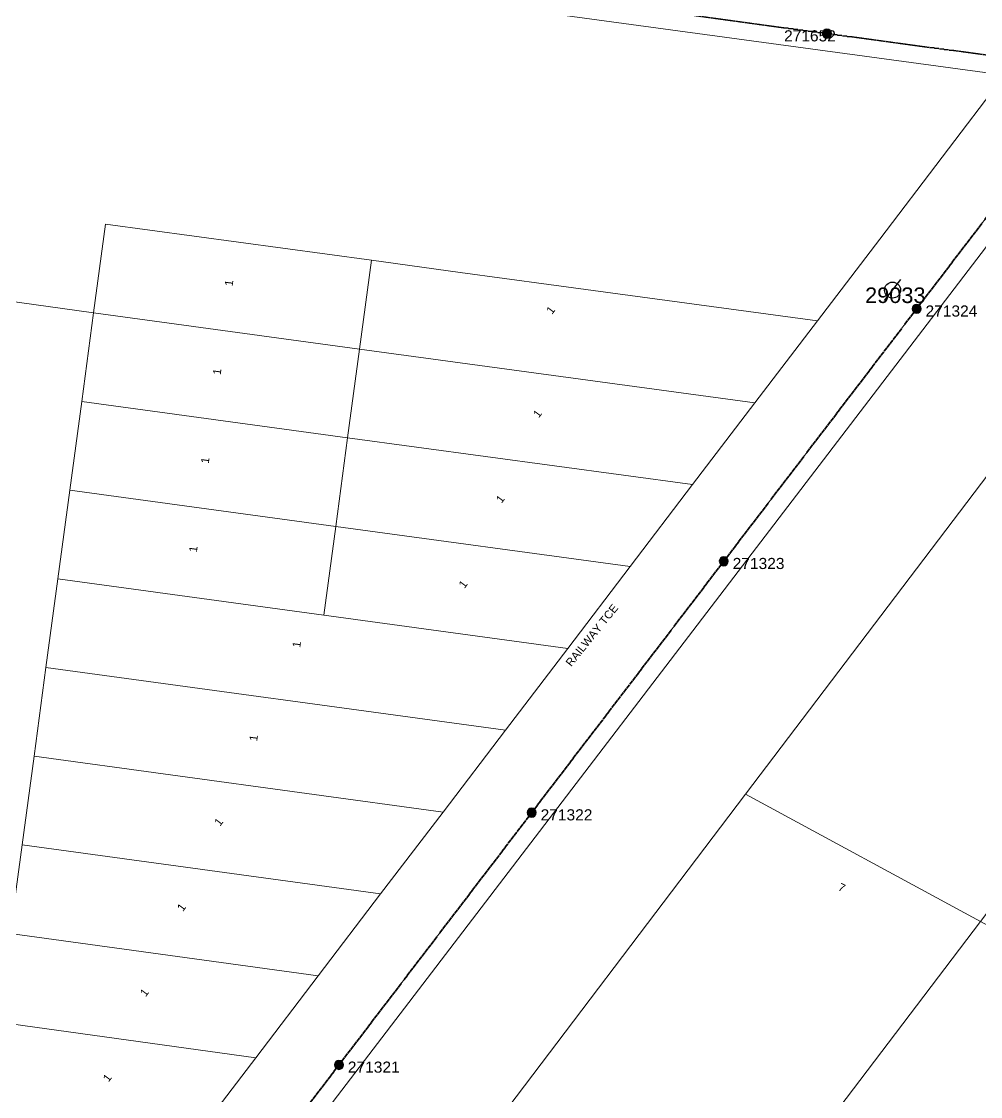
# Model space of a CAD drawing. Header units: metres. Extents: x 267072 to 270320, y 6186424 to 6191197.
# Drawn here: x 268080.9 to 268296.5, y 6187197.3 to 6187439 of the extents above; entities that cross this region are included whole.
import ezdxf
from ezdxf.enums import TextEntityAlignment as Align

# ---------------------------------------------------------------- set-up
doc = ezdxf.new("R2010")
doc.units = ezdxf.units.M
doc.linetypes.add('Cable Exist OH', pattern=[1, 1, 0])
doc.layers.get('0').update_dxf_attribs({"color": 6})
for name, color, linetype, lineweight in [('_User_HV_Exist', 1, 'Continuous', 35), ('Cadastre Land Parcels_SP_EXT', 118, 'Continuous', 15), ('Cadastre Roads_SP_EXT', 218, 'Continuous', 15), ('Mains_HV_EXT', 13, 'Continuous', 25)]:
    doc.layers.add(name, color=color, linetype=linetype, lineweight=lineweight)
doc.layers.add('Equip_SP_HV_EXT', color=7, linetype='Continuous')
doc.layers.add('SupportsOH_SP_TR_HV_LV_SL_EXT', color=7, linetype='Continuous')
doc.styles.add('HVSW_LABEL', font='arial.ttf', dxfattribs={"height": 3.5})
doc.styles.add('POLE_LABEL', font='arial.ttf', dxfattribs={"height": 2})
doc.styles.get("Standard").update_dxf_attribs({"font": 'arial.ttf'})

# ---------------------------------------------------------------- blocks, each defined once
blk = doc.blocks.new('POLE_EXT')
blk.add_hatch(color=256).paths.add_polyline_path([(-1, 0, 1), (1, 0, 1)])
blk.add_lwpolyline([(-1, 0, 1), (1, 0, 1)], format="xyb", close=True)
at = {"flags": 8}
blk.add_attdef('pNumber', text='', height=2, dxfattribs=at).set_placement((2.5, 2.5), align=Align.MIDDLE_CENTER)
at = {"style": 'POLE_LABEL', "flags": 9}
for tag, p in [('STRUCTURE_PLANT_NUMBER', (1.35, 0.03)), ('STREET_CODE', (1.35, -0.2))]:
    blk.add_attdef(tag, text='', height=0.2, dxfattribs=at).set_placement(p, align=Align.MIDDLE_LEFT)
at = {"flags": 9}
for tag, p in [('OWNED_BY', (1.35, -0.4)), ('SPECIAL_USE', (1.35, -0.8)), ('STATE', (1.35, -1)), ('cLV', (1.35, -1.4)), ('hDepth', (1.35, -1.6)), ('hDia', (1.35, -1.8)), ('cHV', (1.35, -2)), ('PARENT', (1.35, -0.6)), ('USAGE', (1.35, -1.2)), ('LBRACKET', (1.35, -2.2)), ('LExisting', (1.35, -2.4)), ('cLinedev', (1.35, -3.4)), ('pExisting', (1.35, -3.8)), ('pFooting', (1.35, -4.4)), ('pNew', (1.35, -4.6)), ('LANTNUMBER', (1.35, -2.6)), ('LOther', (1.35, -2.8)), ('LRemove', (1.35, -3)), ('LEGEND', (1.35, -3.2)), ('LOCATION', (1.35, -3.6)), ('PFNUMBER', (1.35, -4)), ('NEWPFNUMBER', (1.35, -4.2)), ('pRelocate', (1.35, -5)), ('pRemove', (1.35, -5.2)), ('pReplace', (1.35, -5.4)), ('pStay', (1.35, -5.6)), ('pType', (1.35, -5.8)), ('cspan', (1.35, -6)), ('STREETNAME', (1.35, -6.2)), ('SUBURB', (1.35, -6.4)), ('OPERATED_BY', (1.36, -7.01)), ('NOTES', (1.35, -6.6)), ('MAINTAINED_BY', (1.36, -6.81))]:
    blk.add_attdef(tag, text='', height=0.2, dxfattribs=at).set_placement(p, align=Align.MIDDLE_LEFT)
at = {"flags": 1}
blk.add_attdef('Z', (1.35, -7.33), '', height=0.2, dxfattribs=at)
blk = doc.blocks.new('HV_ABS_CLOSED_EXT')
blk.add_line((-3, 6.87), (3, 6.87))
blk.add_circle((0, 6.87), 1.8)
at = {"style": 'HVSW_LABEL'}
for tag, height, flags, p in [('ASSET_NUM', 3.5, 8, (2, 2)), ('STREET_CODE', 0.2, 9, (0, -0.2))]:
    blk.add_attdef(tag, text='', height=height, dxfattribs=dict(at, flags=flags)).set_placement(p, align=Align.MIDDLE_LEFT)
at = {"flags": 1}
blk.add_attdef('Z', (0, 0), '', height=0.2, dxfattribs=at)
at = {"flags": 9}
for tag, p in [('ACTUAL_STATUS', (0, -0.4)), ('CONSTRUCTED_VOLTAGE', (0, -0.6)), ('OPERATING_VOLTAGE', (0, -1)), ('ORIENTATION', (0, -1.2)), ('OWNED_BY', (0, -1.4)), ('STATE', (0, -1.6)), ('SWITCH_TYPE', (0, -1.8)), ('NO_PHASES', (0, -0.8)), ('USAGE', (0, -2)), ('LEGEND', (0, -2.2)), ('LOCATION', (0, -2.4)), ('STREETNAME', (0, -2.6)), ('SUBURB', (0, -2.8)), ('NOTES', (0, -3))]:
    blk.add_attdef(tag, text='', height=0.2, dxfattribs=at).set_placement(p, align=Align.MIDDLE_LEFT)

msp = doc.modelspace()

# ---------------------------------------------------------------- linework, layer by layer
at = {"layer": '_User_HV_Exist', "linetype": 'Cable Exist OH'}
for points in [[(268282.1722, 6187374.4483), (268323.1615, 6187428.1084), (268262.0087, 6187436.3195), (268139.3831, 6187453.0262)], [(267997.3712, 6187017.7282), (268037.2187, 6187053.0412), (268076.5084, 6187104.7597), (268108.414, 6187147.0244), (268152.2624, 6187204.4538), (268195.6093, 6187261.1756), (268238.7993, 6187317.6924), (268282.1722, 6187374.4484)]]:
    msp.add_lwpolyline(points, dxfattribs=at)
at = {"layer": 'Cadastre Land Parcels_SP_EXT', "linetype": 'Continuous'}
for points in [[(268338.7367, 6187442.2274), (268334.2522, 6187436.3521), (268321.7118, 6187419.7646), (268318.0534, 6187414.8132), (268113.3519, 6187146.9497), (268099.25, 6187128.0833), (268135.0847, 6187122.3002), (268181.121, 6187182.718), (268181.121, 6187182.718), (268243.7201, 6187265.2857), (268354.5146, 6187411.4197), (268359.4466, 6187417.8674), (268367.0142, 6187427.7614), (268432.4114, 6187513.6457)], [(268376.9262, 6187193.2571), (268296.5313, 6187236.7286), (268253.5938, 6187180.0868), (268248.8031, 6187173.7669), (268348.3341, 6187160.4475)]]:
    msp.add_lwpolyline(points, dxfattribs=at)
for points in [[(268287.9028, 6187408.5457), (268301.9322, 6187426.9532), (268207.4818, 6187439.7731), (268187.5458, 6187442.4783), (268167.6105, 6187445.1844), (268107.7989, 6187453.3034), (268096.1265, 6187454.9268), (268087.8776, 6187456.0754), (268028.0643, 6187464.1879), (267968.2517, 6187472.299), (267965.5723, 6187452.3572), (267962.8947, 6187432.4164), (267960.2162, 6187412.4745), (267957.5378, 6187392.5337), (268077.1656, 6187376.3262), (268097.0878, 6187373.5433), (268099.765, 6187393.4831), (268159.5756, 6187385.3531), (268179.5116, 6187382.6451), (268199.4476, 6187379.9369), (268259.8445, 6187371.7314), (268273.8737, 6187390.138), (268287.9028, 6187408.5457)], [(268324.3233, 6187273.3748), (268352.1145, 6187310.021), (268407.3592, 6187382.8688), (268354.5147, 6187411.4197), (268243.7202, 6187265.2857), (268296.5314, 6187236.7286), (268324.3233, 6187273.3748)], [(268159.5757, 6187385.3531), (268099.765, 6187393.4831), (268097.0879, 6187373.5433), (268156.8978, 6187365.4084), (268159.5757, 6187385.3531)], [(268259.8446, 6187371.7314), (268199.4477, 6187379.9369), (268179.5117, 6187382.645), (268159.5757, 6187385.3531), (268156.8978, 6187365.4084), (268245.8154, 6187353.3249), (268259.8446, 6187371.7314)], [(268156.8978, 6187365.4084), (268097.0879, 6187373.5433), (268094.4099, 6187353.6035), (268154.2198, 6187345.4647), (268156.8978, 6187365.4084)], [(268245.8154, 6187353.3249), (268156.8978, 6187365.4084), (268154.2198, 6187345.4647), (268231.7864, 6187334.9192), (268245.8154, 6187353.3249)], [(268154.2198, 6187345.4647), (268094.4099, 6187353.6035), (268091.732, 6187333.6637), (268151.541, 6187325.5209), (268154.2198, 6187345.4647)], [(268231.7864, 6187334.9192), (268154.2198, 6187345.4647), (268151.541, 6187325.5209), (268217.7574, 6187316.5125), (268231.7864, 6187334.9192)], [(268151.541, 6187325.5209), (268091.732, 6187333.6637), (268089.0541, 6187313.723), (268148.863, 6187305.5772), (268151.541, 6187325.5209)], [(268217.7574, 6187316.5125), (268151.541, 6187325.5209), (268148.863, 6187305.5772), (268203.7267, 6187298.1058), (268217.7574, 6187316.5125)], [(268203.7267, 6187298.1058), (268148.863, 6187305.5772), (268089.0541, 6187313.723), (268086.3762, 6187293.7831), (268189.697, 6187279.6991), (268203.7267, 6187298.1058)], [(268189.697, 6187279.6991), (268086.3762, 6187293.7831), (268083.6983, 6187273.8434), (268175.6674, 6187261.2924), (268189.697, 6187279.6991)], [(268175.6674, 6187261.2924), (268083.6983, 6187273.8434), (268081.0204, 6187253.9036), (268161.6377, 6187242.8865), (268175.6674, 6187261.2924)], [(268253.5938, 6187180.0868), (268296.5313, 6187236.7286), (268243.7201, 6187265.2857), (268181.121, 6187182.718), (268248.8031, 6187173.7669), (268253.5938, 6187180.0868)], [(268161.6377, 6187242.8865), (268081.0204, 6187253.9036), (268078.3426, 6187233.9637), (268147.6082, 6187224.4797), (268161.6377, 6187242.8865)], [(268147.6082, 6187224.4797), (268078.3426, 6187233.9637), (268075.6647, 6187214.024), (268133.5787, 6187206.0729), (268147.6082, 6187224.4797)], [(268133.5787, 6187206.0729), (268075.6647, 6187214.024), (268072.9869, 6187194.0832), (268119.5492, 6187187.6661), (268133.5787, 6187206.0729)]]:
    msp.add_lwpolyline(points, close=True, dxfattribs=at)
at = {"layer": 'Mains_HV_EXT', "linetype": 'Cable Exist OH'}
for points in [[(268282.1722, 6187374.4483), (268323.1615, 6187428.1084), (268262.0087, 6187436.3195), (268139.3831, 6187453.0262)], [(267997.3712, 6187017.7282), (268037.2187, 6187053.0412), (268076.5084, 6187104.7597), (268108.414, 6187147.0244), (268152.2624, 6187204.4538), (268195.6093, 6187261.1756), (268238.7993, 6187317.6924), (268282.1722, 6187374.4484)]]:
    msp.add_lwpolyline(points, dxfattribs=at)

# ---------------------------------------------------------------- block references
at = {"layer": 'Equip_SP_HV_EXT'}
ref = msp.add_blockref('HV_ABS_CLOSED_EXT', (268282.1722, 6187374.4483), dxfattribs=dict(at, rotation=52.15698480077138))
ref.add_attrib('ASSET_NUM', '29033', dxfattribs={"layer": '0', "height": 3.5, "style": 'HVSW_LABEL'}).set_placement((268284.1722, 6187374.6983), align=Align.BOTTOM_RIGHT)
at = {"layer": 'SupportsOH_SP_TR_HV_LV_SL_EXT'}
ref = msp.add_blockref('POLE_EXT', (268262.0087, 6187436.3195), dxfattribs=at)
ref.add_attrib('ASSET_NUM', '271652', dxfattribs={"layer": '0', "height": 2.5, "style": 'POLE_LABEL'}).set_placement((268264.0087, 6187437.0695), align=Align.TOP_RIGHT)
ref = msp.add_blockref('POLE_EXT', (268282.1722, 6187374.4483), dxfattribs=at)
ref.add_attrib('ASSET_NUM', '271324', dxfattribs={"layer": '0', "height": 2.5, "style": 'POLE_LABEL'}).set_placement((268284.1722, 6187375.1983), align=Align.TOP_LEFT)
ref = msp.add_blockref('POLE_EXT', (268238.7992, 6187317.6923), dxfattribs=at)
ref.add_attrib('ASSET_NUM', '271323', dxfattribs={"layer": '0', "height": 2.5, "style": 'POLE_LABEL'}).set_placement((268240.7992, 6187318.4423), align=Align.TOP_LEFT)
ref = msp.add_blockref('POLE_EXT', (268195.6092, 6187261.1757), dxfattribs=at)
ref.add_attrib('ASSET_NUM', '271322', dxfattribs={"layer": '0', "height": 2.5, "style": 'POLE_LABEL'}).set_placement((268197.6092, 6187261.9257), align=Align.TOP_LEFT)
ref = msp.add_blockref('POLE_EXT', (268152.2623, 6187204.4538), dxfattribs=at)
ref.add_attrib('ASSET_NUM', '271321', dxfattribs={"layer": '0', "height": 2.5, "style": 'POLE_LABEL'}).set_placement((268154.2623, 6187205.2038), align=Align.TOP_LEFT)

# ---------------------------------------------------------------- texts
at = {"layer": 'Cadastre Land Parcels_SP_EXT'}
for s, rotation, p in [('1', 82.117531, (268128.3316, 6187379.4469)), ('1', 53.132629, (268200.1821, 6187373.0666)), ('1', 82.365211, (268125.6539, 6187359.505)), ('1', 53.468472, (268197.1798, 6187349.7793)), ('1', 82.06855, (268122.9756, 6187339.5632)), ('1', 53.133011, (268188.8261, 6187330.6043)), ('1', 82.364906, (268120.2975, 6187319.6212)), ('1', 53.296513, (268180.472, 6187311.4291)), ('1', 82.117844, (268143.5434, 6187298.1776)), ('1', 82.365173, (268133.8597, 6187277.1545)), ('1', 53.297039, (268125.506, 6187257.9814)), ('7', 334.588269, (268264.3366, 6187243.8124)), ('1', 53.306263, (268117.1522, 6187238.8084)), ('1', 53.297226, (268108.7986, 6187219.6351)), ('1', 53.13406, (268100.4449, 6187200.4615))]:
    msp.add_text(s, height=1.8, rotation=rotation, dxfattribs=at).set_placement(p)
at = {"layer": 'Cadastre Roads_SP_EXT'}
msp.add_text('RAILWAY TCE', height=1.8, rotation=51.1007, dxfattribs=at).set_placement((268204.4881, 6187293.8605))

doc.saveas('drawing.dxf')
